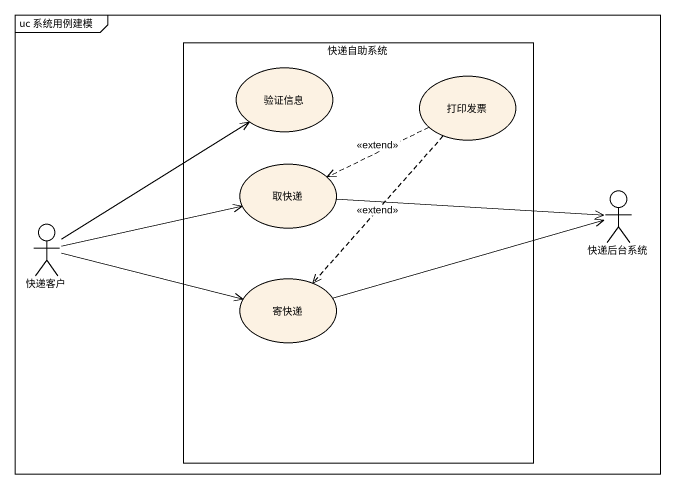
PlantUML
@startuml
mainframe uc 系统用例建模
rectangle 快递自助系统 {
  usecase 验证信息
  usecase 打印发票
  usecase 取快递
  usecase 寄快递
}
actor 快递后台系统
actor 快递客户
打印发票 .left.> 取快递 : <<extend>>
打印发票 ..> 寄快递 : <<extend>>
快递后台系统 <-left- 取快递
快递后台系统 <-left- 寄快递
快递客户 -up-> 验证信息
快递客户 -right-> 取快递
快递客户 -right-> 寄快递
@enduml
